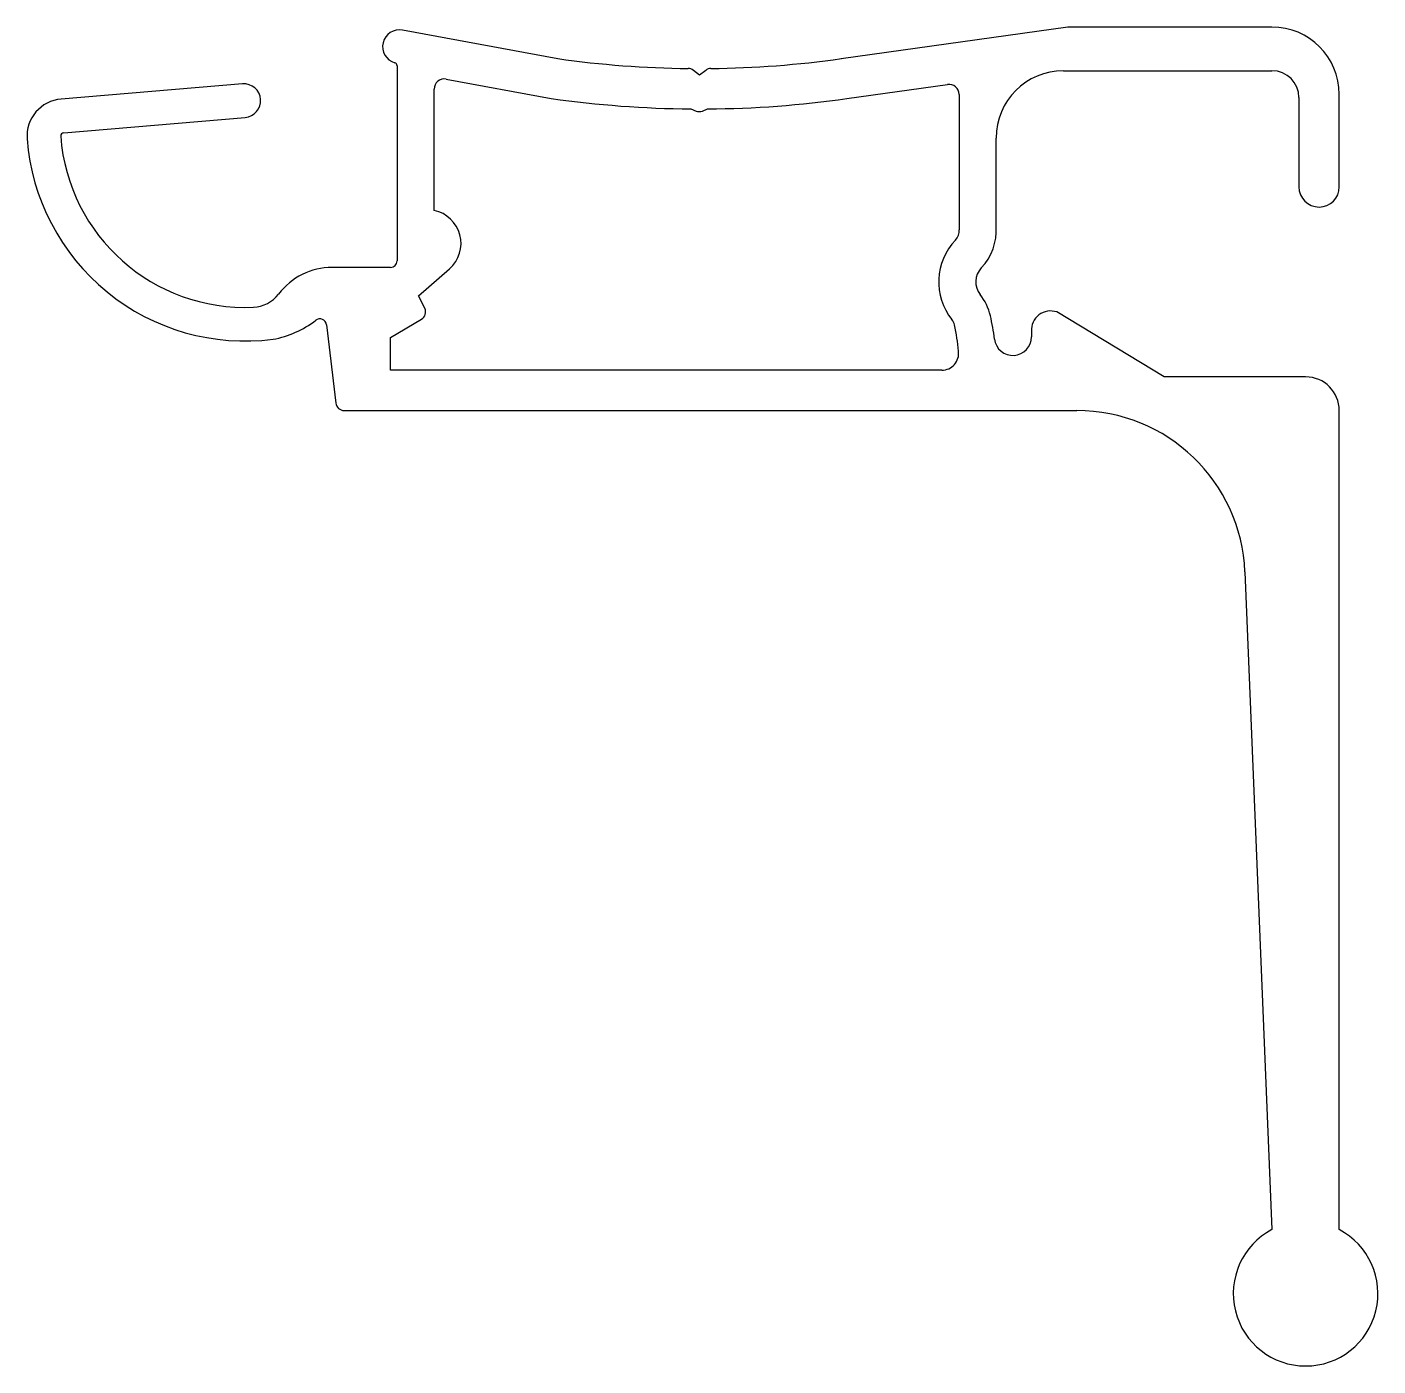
# Model space of a CAD drawing. Extents: x 2697.6 to 2737.7, y 1633.9 to 1673.7.
import ezdxf

# ---------------------------------------------------------------- set-up
doc = ezdxf.new("R2010")
doc.units = 0
doc.layers.get('0').update_dxf_attribs({"linetype": 'CONTINUOUS'})

msp = doc.modelspace()

# ---------------------------------------------------------------- linework, layer by layer
for p, q in [((2713.329, 1672.733), (2708.715, 1673.584)), ((2728.484, 1673.672), (2721.756, 1672.733)), ((2734.555, 1673.674), (2728.519, 1673.674)), ((2708.555, 1672.517), (2708.555, 1666.725)), ((2717.543, 1672.239), (2717.36, 1672.386)), ((2717.725, 1672.386), (2717.543, 1672.239)), ((2728.355, 1672.374), (2734.555, 1672.374)), ((2703.96, 1671.983), (2698.57, 1671.529)), ((2710.009, 1672.125), (2713.137, 1671.548)), ((2721.923, 1671.545), (2724.913, 1671.967)), ((2709.655, 1668.22), (2709.655, 1671.83)), ((2725.255, 1671.67), (2725.255, 1667.734)), ((2735.355, 1671.574), (2735.355, 1668.924)), ((2736.555, 1668.924), (2736.555, 1671.674)), ((2717.283, 1671.24), (2717.439, 1671.177)), ((2717.626, 1671.177), (2717.782, 1671.24)), ((2698.647, 1670.532), (2704.037, 1670.986)), ((2726.355, 1667.734), (2726.355, 1670.374)), ((2708.355, 1666.525), (2706.623, 1666.525)), ((2709.193, 1665.681), (2710.114, 1666.488)), ((2709.376, 1665.314), (2709.193, 1665.681)), ((2731.355, 1663.274), (2728.161, 1665.204)), ((2706.456, 1664.824), (2706.732, 1662.495)), ((2708.358, 1664.442), (2709.279, 1664.987)), ((2727.405, 1664.629), (2727.405, 1664.463)), ((2708.358, 1663.474), (2708.358, 1664.442)), ((2724.743, 1663.474), (2708.358, 1663.474)), ((2735.555, 1663.274), (2731.355, 1663.274)), ((2706.98, 1662.274), (2728.756, 1662.274)), ((2736.555, 1637.927), (2736.555, 1662.274)), ((2733.752, 1657.479), (2734.555, 1637.927))]:
    msp.add_line(p, q)
for centre, radius, start, end in [((2708.624, 1673.092), 0.5, 79.552, 253.6059), ((2728.519, 1673.424), 0.25, 90, 97.9401), ((2734.555, 1671.674), 2, 0, 90), ((2717.543, 1702.739), 30.3, 262.0073, 269.364), ((2717.543, 1702.739), 30.3, 270.636, 277.9927), ((2708.455, 1672.517), 0.1, 0, 73.6059), ((2717.203, 1672.191), 0.25, 51.1964, 89.364), ((2717.882, 1672.191), 0.25, 90.636, 128.8036), ((2728.355, 1670.374), 2, 90, 180), ((2734.555, 1671.574), 0.8, 0, 90), ((2703.999, 1671.485), 0.5, 274.433, 94.3978), ((2709.955, 1671.83), 0.3, 79.552, 180), ((2724.955, 1671.67), 0.3, 0, 98.0367), ((2698.655, 1670.433), 1.1, 94.433, 184.3163), ((2717.543, 1702.739), 31.5, 261.9601, 269.5273), ((2717.543, 1702.739), 31.5, 270.4364, 277.9944), ((2717.533, 1671.409), 0.25, 247.9951, 291.9893), ((2704.04, 1670.839), 6.5, 184.3163, 277.3261), ((2698.655, 1670.433), 0.1, 94.4154, 184.3163), ((2704.04, 1670.839), 5.5, 184.3163, 272.5162), ((2735.955, 1668.924), 0.6, 180, 0), ((2709.455, 1667.24), 1, 311.2207, 78.463), ((2724.859, 1667.617), 0.4, 316.3426, 4.192), ((2726.455, 1667.734), 1.2, 180, 184.192), ((2724.759, 1667.617), 1.6, 316.3426, 4.192), ((2726.452, 1666.097), 1.802, 136.3426, 218.4659), ((2708.355, 1666.725), 0.2, 270, 0), ((2706.623, 1664.525), 2, 90, 142.6947), ((2726.352, 1666.097), 0.602, 136.3426, 218.4659), ((2704.237, 1666.344), 1, 272.5162, 322.6947), ((2724.628, 1664.728), 1.6, 13.1831, 38.4659), ((2709.152, 1665.202), 0.25, 300.6308, 26.5513), ((2719.969, 1663.636), 6.385, 6.8426, 13.1831), ((2727.976, 1664.662), 0.572, 71.2109, 183.3461), ((2704.344, 1667.265), 2.92, 280.3423, 307.8205), ((2706.257, 1664.8), 0.2, 6.7526, 127.8205), ((2724.728, 1664.728), 0.4, 13.1831, 38.4659), ((2720.069, 1663.636), 5.185, 4.4264, 13.1831), ((2726.855, 1664.463), 0.55, 186.8426, 0), ((2724.743, 1663.974), 0.5, 270, 7.1956), ((2735.555, 1662.274), 1, 0, 90), ((2706.98, 1662.524), 0.25, 186.7526, 270), ((2728.756, 1657.274), 5, 2.352, 90), ((2735.555, 1636.024), 2.15, 117.7177, 62.2823)]:
    msp.add_arc(centre, radius, start, end)

doc.saveas('drawing.dxf')
